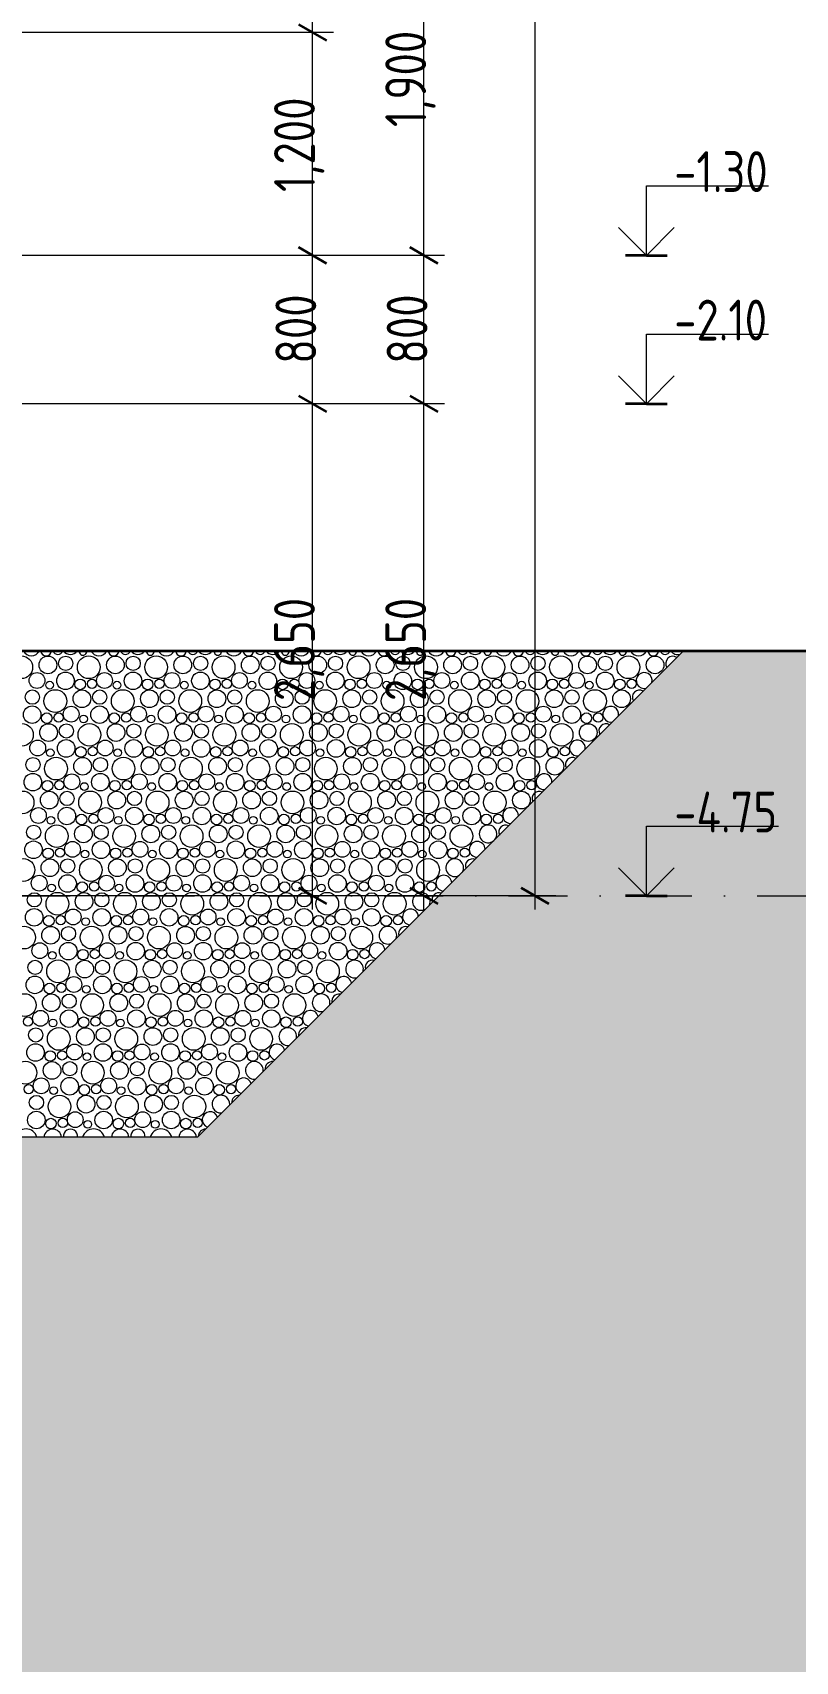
# Model space of a CAD drawing. Header units: millimetres. Extents: x 18162 to 7085488, y 72188 to 247925.
# Drawn here: x 3685139 to 3689252, y 86243 to 95018 of the extents above; entities that cross this region are included whole.
import ezdxf

# ---------------------------------------------------------------- set-up
doc = ezdxf.new("R2010")
doc.units = ezdxf.units.MM
doc.header["$MEASUREMENT"] = 0
doc.linetypes.add('Dot & Dashed', pattern=[670.277762, 317.5, -176.388889, 0, -176.388874])
doc.layers.add('Drawing & Figure', color=7, linetype='Continuous')
doc.styles.add('GENERATED_STYLE_3', font='', dxfattribs={"width": 0.8})
doc.styles.get('GENERATED_STYLE_3').set_extended_font_data('ISOCPEUR MON')
doc.dimstyles.new('GENERATED_STYLE__6', dxfattribs={"dimtxt": 220.000005, "dimasz": 114, "dimexe": 0.18, "dimexo": 4757.093334, "dimgap": 0, "dimtad": 1, "dimdec": 0, "dimzin": 0, "dimdsep": 46, "dimtxsty": 'GENERATED_STYLE_3', "dimblk": 'ARROWHEAD_2', "dimblk1": 'ARROWHEAD_2', "dimblk2": 'ARROWHEAD_2', "dimcen": 0.09, "dimclrd": 13, "dimclre": 13, "dimclrt": 13, "dimadec": 0, "dimazin": 0, "dimtfac": 1, "dimtdec": 4, "dimtmove": 0, "dimatfit": 3, "dimfxl": 1, "dimtolj": 1, "dimtzin": 0, "dimarcsym": 0})
doc.dimstyles.new('GENERATED_STYLE__7', dxfattribs={"dimtxt": 220.000005, "dimasz": 114, "dimexe": 0.18, "dimexo": 342.629951, "dimgap": 0, "dimtad": 1, "dimdec": 0, "dimzin": 0, "dimdsep": 46, "dimtxsty": 'GENERATED_STYLE_3', "dimblk": 'ARROWHEAD_2', "dimblk1": 'ARROWHEAD_2', "dimblk2": 'ARROWHEAD_2', "dimcen": 0.09, "dimclrd": 13, "dimclre": 13, "dimclrt": 13, "dimadec": 0, "dimazin": 0, "dimtfac": 1, "dimtdec": 4, "dimtmove": 0, "dimatfit": 3, "dimfxl": 1, "dimtolj": 1, "dimtzin": 0, "dimarcsym": 0})
doc.dimstyles.new('GENERATED_STYLE__8', dxfattribs={"dimtxt": 220.000005, "dimasz": 114, "dimexe": 0.18, "dimexo": 862.629951, "dimgap": 0, "dimtad": 1, "dimdec": 0, "dimzin": 0, "dimdsep": 46, "dimtxsty": 'GENERATED_STYLE_3', "dimblk": 'ARROWHEAD_2', "dimblk1": 'ARROWHEAD_2', "dimblk2": 'ARROWHEAD_2', "dimcen": 0.09, "dimclrd": 13, "dimclre": 13, "dimclrt": 13, "dimadec": 0, "dimazin": 0, "dimtfac": 1, "dimtdec": 4, "dimtmove": 0, "dimatfit": 3, "dimfxl": 1, "dimtolj": 1, "dimtzin": 0, "dimarcsym": 0})
doc.dimstyles.new('GENERATED_STYLE__9', dxfattribs={"dimtxt": 220.000005, "dimasz": 114, "dimexe": 0.18, "dimexo": 312.629951, "dimgap": 0, "dimtad": 1, "dimdec": 0, "dimzin": 0, "dimdsep": 46, "dimtxsty": 'GENERATED_STYLE_3', "dimblk": 'ARROWHEAD_2', "dimblk1": 'ARROWHEAD_2', "dimblk2": 'ARROWHEAD_2', "dimcen": 0.09, "dimclrd": 13, "dimclre": 13, "dimclrt": 13, "dimadec": 0, "dimazin": 0, "dimtfac": 1, "dimtdec": 4, "dimtmove": 0, "dimatfit": 3, "dimfxl": 1, "dimtolj": 1, "dimtzin": 0, "dimarcsym": 0})

# ---------------------------------------------------------------- blocks, each defined once
blk = doc.blocks.new('*X769', base_point=(3761974.7, 95118))
at = {"color": 254, "linetype": 'Continuous', "lineweight": 13}
for centre, radius in [((3685078.2, 91598.9), 61.2), ((3685221.8, 91611.3), 47.7), ((3685317.8, 91620.1), 38.4), ((3685441.9, 91598.9), 61.2), ((3685585.5, 91611.3), 47.7), ((3685681.5, 91620.1), 38.4), ((3685805.6, 91598.9), 61.2), ((3685949.2, 91611.3), 47.7), ((3686045.2, 91620.1), 38.4), ((3686169.3, 91598.9), 61.2), ((3686312.9, 91611.3), 47.7), ((3686408.9, 91620.1), 38.4), ((3686533.1, 91598.9), 61.2), ((3686676.6, 91611.3), 47.7), ((3686772.7, 91620.1), 38.4), ((3686896.8, 91598.9), 61.2), ((3687040.3, 91611.3), 47.7), ((3687136.4, 91620.1), 38.4), ((3687260.5, 91598.9), 61.2), ((3687404, 91611.3), 47.7), ((3687500.1, 91620.1), 38.4), ((3687624.2, 91598.9), 61.2), ((3687767.7, 91611.3), 47.7), ((3687863.8, 91620.1), 38.4), ((3687987.9, 91598.9), 61.2), ((3688131.5, 91611.3), 47.7), ((3688227.5, 91620.1), 38.4), ((3688351.6, 91598.9), 61.2), ((3688495.2, 91611.3), 47.7), ((3685163.3, 91527.9), 42.6), ((3685230.7, 91502.5), 20.7), ((3685316.8, 91525.8), 47.3), ((3685395.8, 91506.7), 28.6), ((3685459.7, 91510.2), 25.1), ((3685527, 91527.9), 42.6), ((3685594.4, 91502.5), 20.7), ((3685680.5, 91525.8), 47.3), ((3685759.5, 91506.7), 28.6), ((3685823.4, 91510.2), 25.1), ((3685890.7, 91527.9), 42.6), ((3685958.1, 91502.5), 20.7), ((3686044.2, 91525.8), 47.3), ((3686123.3, 91506.7), 28.6), ((3686187.1, 91510.2), 25.1), ((3686254.5, 91527.9), 42.6), ((3686321.8, 91502.5), 20.7), ((3686407.9, 91525.8), 47.3), ((3686487, 91506.7), 28.6), ((3686550.8, 91510.2), 25.1), ((3686618.2, 91527.9), 42.6), ((3686685.5, 91502.5), 20.7), ((3686771.6, 91525.8), 47.3), ((3686850.7, 91506.7), 28.6), ((3686914.5, 91510.2), 25.1), ((3686981.9, 91527.9), 42.6), ((3687049.2, 91502.5), 20.7), ((3687135.3, 91525.8), 47.3), ((3687214.4, 91506.7), 28.6), ((3687278.2, 91510.2), 25.1), ((3687345.6, 91527.9), 42.6), ((3687412.9, 91502.5), 20.7), ((3687499.1, 91525.8), 47.3), ((3687578.1, 91506.7), 28.6), ((3687641.9, 91510.2), 25.1), ((3687709.3, 91527.9), 42.6), ((3687776.7, 91502.5), 20.7), ((3687862.8, 91525.8), 47.3), ((3687941.8, 91506.7), 28.6), ((3688005.6, 91510.2), 25.1), ((3688073, 91527.9), 42.6), ((3688140.4, 91502.5), 20.7), ((3688226.5, 91525.8), 47.3), ((3688305.5, 91506.7), 28.6), ((3688369.3, 91510.2), 25.1), ((3685137.8, 91438.1), 38.4), ((3685261.9, 91416.9), 61.2), ((3685405.5, 91429.3), 47.7), ((3685501.5, 91438.1), 38.4), ((3685625.6, 91416.9), 61.2), ((3685769.2, 91429.3), 47.7), ((3685865.2, 91438.1), 38.4), ((3685989.3, 91416.9), 61.2), ((3686132.9, 91429.3), 47.7), ((3686228.9, 91438.1), 38.4), ((3686353.1, 91416.9), 61.2), ((3686496.6, 91429.3), 47.7), ((3686592.7, 91438.1), 38.4), ((3686716.8, 91416.9), 61.2), ((3686860.3, 91429.3), 47.7), ((3686956.4, 91438.1), 38.4), ((3687080.5, 91416.9), 61.2), ((3687224, 91429.3), 47.7), ((3687320.1, 91438.1), 38.4), ((3687444.2, 91416.9), 61.2), ((3687587.7, 91429.3), 47.7), ((3687683.8, 91438.1), 38.4), ((3687807.9, 91416.9), 61.2), ((3687951.5, 91429.3), 47.7), ((3688047.5, 91438.1), 38.4), ((3688171.6, 91416.9), 61.2), ((3688315.2, 91429.3), 47.7), ((3685136.8, 91343.8), 47.3), ((3685215.8, 91324.7), 28.6), ((3685279.7, 91328.2), 25.1), ((3685347, 91346), 42.6), ((3685500.5, 91343.8), 47.3), ((3685579.5, 91324.7), 28.6), ((3685643.4, 91328.2), 25.1), ((3685710.7, 91346), 42.6), ((3685864.2, 91343.8), 47.3), ((3685943.3, 91324.7), 28.6), ((3686007.1, 91328.2), 25.1), ((3686074.5, 91346), 42.6), ((3686227.9, 91343.8), 47.3), ((3686307, 91324.7), 28.6), ((3686370.8, 91328.2), 25.1), ((3686438.2, 91346), 42.6), ((3686591.6, 91343.8), 47.3), ((3686670.7, 91324.7), 28.6), ((3686734.5, 91328.2), 25.1), ((3686801.9, 91346), 42.6), ((3686955.3, 91343.8), 47.3), ((3687034.4, 91324.7), 28.6), ((3687098.2, 91328.2), 25.1), ((3687165.6, 91346), 42.6), ((3687319.1, 91343.8), 47.3), ((3687398.1, 91324.7), 28.6), ((3687461.9, 91328.2), 25.1), ((3687529.3, 91346), 42.6), ((3687682.8, 91343.8), 47.3), ((3687761.8, 91324.7), 28.6), ((3687825.6, 91328.2), 25.1), ((3687893, 91346), 42.6), ((3688046.5, 91343.8), 47.3), ((3688125.5, 91324.7), 28.6), ((3688189.3, 91328.2), 25.1), ((3685081.9, 91234.9), 61.2), ((3685225.5, 91247.3), 47.7), ((3685321.5, 91256.1), 38.4), ((3685445.6, 91234.9), 61.2), ((3685414.4, 91320.5), 20.7), ((3685589.2, 91247.3), 47.7), ((3685685.2, 91256.1), 38.4), ((3685809.3, 91234.9), 61.2), ((3685778.1, 91320.5), 20.7), ((3685952.9, 91247.3), 47.7), ((3686048.9, 91256.1), 38.4), ((3686173.1, 91234.9), 61.2), ((3686141.8, 91320.5), 20.7), ((3686316.6, 91247.3), 47.7), ((3686412.7, 91256.1), 38.4), ((3686536.8, 91234.9), 61.2), ((3686505.5, 91320.5), 20.7), ((3686680.3, 91247.3), 47.7), ((3686776.4, 91256.1), 38.4), ((3686900.5, 91234.9), 61.2), ((3686869.2, 91320.5), 20.7), ((3687044, 91247.3), 47.7), ((3687140.1, 91256.1), 38.4), ((3687264.2, 91234.9), 61.2), ((3687232.9, 91320.5), 20.7), ((3687407.7, 91247.3), 47.7), ((3687503.8, 91256.1), 38.4), ((3687627.9, 91234.9), 61.2), ((3687596.7, 91320.5), 20.7), ((3687771.5, 91247.3), 47.7), ((3687867.5, 91256.1), 38.4), ((3687991.6, 91234.9), 61.2), ((3687960.4, 91320.5), 20.7), ((3688135.2, 91247.3), 47.7), ((3685167, 91164), 42.6), ((3685320.5, 91161.8), 47.3), ((3685399.5, 91142.7), 28.6), ((3685463.4, 91146.2), 25.1), ((3685530.7, 91164), 42.6), ((3685684.2, 91161.8), 47.3), ((3685763.3, 91142.7), 28.6), ((3685827.1, 91146.2), 25.1), ((3685894.5, 91164), 42.6), ((3686047.9, 91161.8), 47.3), ((3686127, 91142.7), 28.6), ((3686190.8, 91146.2), 25.1), ((3686258.2, 91164), 42.6), ((3686411.6, 91161.8), 47.3), ((3686490.7, 91142.7), 28.6), ((3686554.5, 91146.2), 25.1), ((3686621.9, 91164), 42.6), ((3686775.3, 91161.8), 47.3), ((3686854.4, 91142.7), 28.6), ((3686918.2, 91146.2), 25.1), ((3686985.6, 91164), 42.6), ((3687139.1, 91161.8), 47.3), ((3687218.1, 91142.7), 28.6), ((3687281.9, 91146.2), 25.1), ((3687349.3, 91164), 42.6), ((3687502.8, 91161.8), 47.3), ((3687581.8, 91142.7), 28.6), ((3687645.6, 91146.2), 25.1), ((3687713, 91164), 42.6), ((3687866.5, 91161.8), 47.3), ((3687945.5, 91142.7), 28.6), ((3688009.3, 91146.2), 25.1), ((3685141.5, 91074.2), 38.4), ((3685265.6, 91052.9), 61.2), ((3685234.4, 91138.5), 20.7), ((3685409.2, 91065.3), 47.7), ((3685505.2, 91074.2), 38.4), ((3685629.3, 91052.9), 61.2), ((3685598.1, 91138.5), 20.7), ((3685772.9, 91065.3), 47.7), ((3685868.9, 91074.2), 38.4), ((3685993.1, 91052.9), 61.2), ((3685961.8, 91138.5), 20.7), ((3686136.6, 91065.3), 47.7), ((3686232.7, 91074.2), 38.4), ((3686356.8, 91052.9), 61.2), ((3686325.5, 91138.5), 20.7), ((3686500.3, 91065.3), 47.7), ((3686596.4, 91074.2), 38.4), ((3686720.5, 91052.9), 61.2), ((3686689.2, 91138.5), 20.7), ((3686864, 91065.3), 47.7), ((3686960.1, 91074.2), 38.4), ((3687084.2, 91052.9), 61.2), ((3687052.9, 91138.5), 20.7), ((3687227.7, 91065.3), 47.7), ((3687323.8, 91074.2), 38.4), ((3687447.9, 91052.9), 61.2), ((3687416.7, 91138.5), 20.7), ((3687591.5, 91065.3), 47.7), ((3687687.5, 91074.2), 38.4), ((3687811.6, 91052.9), 61.2), ((3687780.4, 91138.5), 20.7), ((3687955.2, 91065.3), 47.7), ((3685140.5, 90979.8), 47.3), ((3685350.7, 90982), 42.6), ((3685504.2, 90979.8), 47.3), ((3685714.5, 90982), 42.6), ((3685867.9, 90979.8), 47.3), ((3686078.2, 90982), 42.6), ((3686231.6, 90979.8), 47.3), ((3686441.9, 90982), 42.6), ((3686595.3, 90979.8), 47.3), ((3686805.6, 90982), 42.6), ((3686959.1, 90979.8), 47.3), ((3687169.3, 90982), 42.6), ((3687322.8, 90979.8), 47.3), ((3687533, 90982), 42.6), ((3687686.5, 90979.8), 47.3), ((3685085.6, 90870.9), 61.2), ((3685229.2, 90883.3), 47.7), ((3685219.5, 90960.7), 28.6), ((3685283.4, 90964.2), 25.1), ((3685325.2, 90892.2), 38.4), ((3685449.3, 90870.9), 61.2), ((3685418.1, 90956.5), 20.7), ((3685592.9, 90883.3), 47.7), ((3685583.3, 90960.7), 28.6), ((3685647.1, 90964.2), 25.1), ((3685688.9, 90892.2), 38.4), ((3685813.1, 90870.9), 61.2), ((3685781.8, 90956.5), 20.7), ((3685956.6, 90883.3), 47.7), ((3685947, 90960.7), 28.6), ((3686010.8, 90964.2), 25.1), ((3686052.7, 90892.2), 38.4), ((3686176.8, 90870.9), 61.2), ((3686145.5, 90956.5), 20.7), ((3686320.3, 90883.3), 47.7), ((3686310.7, 90960.7), 28.6), ((3686374.5, 90964.2), 25.1), ((3686416.4, 90892.2), 38.4), ((3686540.5, 90870.9), 61.2), ((3686509.2, 90956.5), 20.7), ((3686684, 90883.3), 47.7), ((3686674.4, 90960.7), 28.6), ((3686738.2, 90964.2), 25.1), ((3686780.1, 90892.2), 38.4), ((3686904.2, 90870.9), 61.2), ((3686872.9, 90956.5), 20.7), ((3687047.7, 90883.3), 47.7), ((3687038.1, 90960.7), 28.6), ((3687101.9, 90964.2), 25.1), ((3687143.8, 90892.2), 38.4), ((3687267.9, 90870.9), 61.2), ((3687236.7, 90956.5), 20.7), ((3687411.5, 90883.3), 47.7), ((3687401.8, 90960.7), 28.6), ((3687465.6, 90964.2), 25.1), ((3687507.5, 90892.2), 38.4), ((3687631.6, 90870.9), 61.2), ((3687600.4, 90956.5), 20.7), ((3687775.2, 90883.3), 47.7), ((3687765.5, 90960.7), 28.6), ((3687829.3, 90964.2), 25.1), ((3685170.7, 90800), 42.6), ((3685324.2, 90797.8), 47.3), ((3685534.5, 90800), 42.6), ((3685687.9, 90797.8), 47.3), ((3685898.2, 90800), 42.6), ((3686051.6, 90797.8), 47.3), ((3686261.9, 90800), 42.6), ((3686415.3, 90797.8), 47.3), ((3686625.6, 90800), 42.6), ((3686779.1, 90797.8), 47.3), ((3686989.3, 90800), 42.6), ((3687142.8, 90797.8), 47.3), ((3687353, 90800), 42.6), ((3687506.5, 90797.8), 47.3), ((3685145.2, 90710.2), 38.4), ((3685269.3, 90688.9), 61.2), ((3685238.1, 90774.5), 20.7), ((3685412.9, 90701.3), 47.7), ((3685403.3, 90778.7), 28.6), ((3685467.1, 90782.2), 25.1), ((3685508.9, 90710.2), 38.4), ((3685633.1, 90688.9), 61.2), ((3685601.8, 90774.5), 20.7), ((3685776.6, 90701.3), 47.7), ((3685767, 90778.7), 28.6), ((3685830.8, 90782.2), 25.1), ((3685872.7, 90710.2), 38.4), ((3685996.8, 90688.9), 61.2), ((3685965.5, 90774.5), 20.7), ((3686140.3, 90701.3), 47.7), ((3686130.7, 90778.7), 28.6), ((3686194.5, 90782.2), 25.1), ((3686236.4, 90710.2), 38.4), ((3686360.5, 90688.9), 61.2), ((3686329.2, 90774.5), 20.7), ((3686504, 90701.3), 47.7), ((3686494.4, 90778.7), 28.6), ((3686558.2, 90782.2), 25.1), ((3686600.1, 90710.2), 38.4), ((3686724.2, 90688.9), 61.2), ((3686692.9, 90774.5), 20.7), ((3686867.7, 90701.3), 47.7), ((3686858.1, 90778.7), 28.6), ((3686921.9, 90782.2), 25.1), ((3686963.8, 90710.2), 38.4), ((3687087.9, 90688.9), 61.2), ((3687056.7, 90774.5), 20.7), ((3687231.5, 90701.3), 47.7), ((3687221.8, 90778.7), 28.6), ((3687285.6, 90782.2), 25.1), ((3687327.5, 90710.2), 38.4), ((3687451.6, 90688.9), 61.2), ((3687420.4, 90774.5), 20.7), ((3687585.5, 90778.7), 28.6), ((3687649.3, 90782.2), 25.1), ((3685144.2, 90615.8), 47.3), ((3685354.5, 90618), 42.6), ((3685507.9, 90615.8), 47.3), ((3685718.2, 90618), 42.6), ((3685871.6, 90615.8), 47.3), ((3686081.9, 90618), 42.6), ((3686235.3, 90615.8), 47.3), ((3686445.6, 90618), 42.6), ((3686599.1, 90615.8), 47.3), ((3686809.3, 90618), 42.6), ((3686962.8, 90615.8), 47.3), ((3687173, 90618), 42.6), ((3687326.5, 90615.8), 47.3), ((3685089.3, 90506.9), 61.2), ((3685232.9, 90519.3), 47.7), ((3685223.3, 90596.7), 28.6), ((3685287.1, 90600.2), 25.1), ((3685328.9, 90528.2), 38.4), ((3685453.1, 90506.9), 61.2), ((3685421.8, 90592.5), 20.7), ((3685596.6, 90519.3), 47.7), ((3685587, 90596.7), 28.6), ((3685650.8, 90600.2), 25.1), ((3685692.7, 90528.2), 38.4), ((3685816.8, 90506.9), 61.2), ((3685785.5, 90592.5), 20.7), ((3685960.3, 90519.3), 47.7), ((3685950.7, 90596.7), 28.6), ((3686014.5, 90600.2), 25.1), ((3686056.4, 90528.2), 38.4), ((3686180.5, 90506.9), 61.2), ((3686149.2, 90592.5), 20.7), ((3686324, 90519.3), 47.7), ((3686314.4, 90596.7), 28.6), ((3686378.2, 90600.2), 25.1), ((3686420.1, 90528.2), 38.4), ((3686544.2, 90506.9), 61.2), ((3686512.9, 90592.5), 20.7), ((3686687.7, 90519.3), 47.7), ((3686678.1, 90596.7), 28.6), ((3686741.9, 90600.2), 25.1), ((3686783.8, 90528.2), 38.4), ((3686907.9, 90506.9), 61.2), ((3686876.7, 90592.5), 20.7), ((3687051.5, 90519.3), 47.7), ((3687041.8, 90596.7), 28.6), ((3687105.6, 90600.2), 25.1), ((3687147.5, 90528.2), 38.4), ((3687271.6, 90506.9), 61.2), ((3687240.4, 90592.5), 20.7), ((3687405.5, 90596.7), 28.6), ((3687469.3, 90600.2), 25.1), ((3685174.5, 90436), 42.6), ((3685327.9, 90433.8), 47.3), ((3685538.2, 90436), 42.6), ((3685691.6, 90433.8), 47.3), ((3685901.9, 90436), 42.6), ((3686055.3, 90433.8), 47.3), ((3686265.6, 90436), 42.6), ((3686419.1, 90433.8), 47.3), ((3686629.3, 90436), 42.6), ((3686782.8, 90433.8), 47.3), ((3686993, 90436), 42.6), ((3687146.5, 90433.8), 47.3), ((3685148.9, 90346.2), 38.4), ((3685273.1, 90324.9), 61.2), ((3685241.8, 90410.5), 20.7), ((3685416.6, 90337.3), 47.7), ((3685407, 90414.7), 28.6), ((3685470.8, 90418.2), 25.1), ((3685512.7, 90346.2), 38.4), ((3685636.8, 90324.9), 61.2), ((3685605.5, 90410.5), 20.7), ((3685780.3, 90337.3), 47.7), ((3685770.7, 90414.7), 28.6), ((3685834.5, 90418.2), 25.1), ((3685876.4, 90346.2), 38.4), ((3686000.5, 90324.9), 61.2), ((3685969.2, 90410.5), 20.7), ((3686144, 90337.3), 47.7), ((3686134.4, 90414.7), 28.6), ((3686198.2, 90418.2), 25.1), ((3686240.1, 90346.2), 38.4), ((3686364.2, 90324.9), 61.2), ((3686332.9, 90410.5), 20.7), ((3686507.7, 90337.3), 47.7), ((3686498.1, 90414.7), 28.6), ((3686561.9, 90418.2), 25.1), ((3686603.8, 90346.2), 38.4), ((3686727.9, 90324.9), 61.2), ((3686696.7, 90410.5), 20.7), ((3686871.5, 90337.3), 47.7), ((3686861.8, 90414.7), 28.6), ((3686925.6, 90418.2), 25.1), ((3686967.5, 90346.2), 38.4), ((3687091.6, 90324.9), 61.2), ((3687060.4, 90410.5), 20.7), ((3687225.5, 90414.7), 28.6), ((3687289.3, 90418.2), 25.1), ((3685147.9, 90251.8), 47.3), ((3685358.2, 90254), 42.6), ((3685511.6, 90251.8), 47.3), ((3685721.9, 90254), 42.6), ((3685875.3, 90251.8), 47.3), ((3686085.6, 90254), 42.6), ((3686239.1, 90251.8), 47.3), ((3686449.3, 90254), 42.6), ((3686602.8, 90251.8), 47.3), ((3686813, 90254), 42.6), ((3686966.5, 90251.8), 47.3), ((3685093.1, 90142.9), 61.2), ((3685227, 90232.7), 28.6), ((3685290.8, 90236.2), 25.1), ((3685456.8, 90142.9), 61.2), ((3685425.5, 90228.6), 20.7), ((3685590.7, 90232.7), 28.6), ((3685654.5, 90236.2), 25.1), ((3685820.5, 90142.9), 61.2), ((3685789.2, 90228.6), 20.7), ((3685954.4, 90232.7), 28.6), ((3686018.2, 90236.2), 25.1), ((3686184.2, 90142.9), 61.2), ((3686152.9, 90228.6), 20.7), ((3686318.1, 90232.7), 28.6), ((3686381.9, 90236.2), 25.1), ((3686547.9, 90142.9), 61.2), ((3686516.7, 90228.6), 20.7), ((3686681.8, 90232.7), 28.6), ((3686745.6, 90236.2), 25.1), ((3686911.6, 90142.9), 61.2), ((3686880.4, 90228.6), 20.7), ((3687045.5, 90232.7), 28.6), ((3687109.3, 90236.2), 25.1), ((3685236.6, 90155.4), 47.7), ((3685331.6, 90069.8), 47.3), ((3685332.7, 90164.2), 38.4), ((3685600.3, 90155.4), 47.7), ((3685695.3, 90069.8), 47.3), ((3685696.4, 90164.2), 38.4), ((3685964, 90155.4), 47.7), ((3686059.1, 90069.8), 47.3), ((3686060.1, 90164.2), 38.4), ((3686327.7, 90155.4), 47.7), ((3686422.8, 90069.8), 47.3), ((3686423.8, 90164.2), 38.4), ((3686691.5, 90155.4), 47.7), ((3686786.5, 90069.8), 47.3), ((3686787.5, 90164.2), 38.4), ((3685178.2, 90072), 42.6), ((3685245.5, 90046.6), 20.7), ((3685410.7, 90050.7), 28.6), ((3685474.5, 90054.2), 25.1), ((3685541.9, 90072), 42.6), ((3685609.2, 90046.6), 20.7), ((3685774.4, 90050.7), 28.6), ((3685838.2, 90054.2), 25.1), ((3685905.6, 90072), 42.6), ((3685972.9, 90046.6), 20.7), ((3686138.1, 90050.7), 28.6), ((3686201.9, 90054.2), 25.1), ((3686269.3, 90072), 42.6), ((3686336.7, 90046.6), 20.7), ((3686501.8, 90050.7), 28.6), ((3686565.6, 90054.2), 25.1), ((3686633, 90072), 42.6), ((3686700.4, 90046.6), 20.7), ((3686865.5, 90050.7), 28.6), ((3686929.3, 90054.2), 25.1), ((3685152.7, 89982.2), 38.4), ((3685276.8, 89960.9), 61.2), ((3685420.3, 89973.4), 47.7), ((3685516.4, 89982.2), 38.4), ((3685640.5, 89960.9), 61.2), ((3685784, 89973.4), 47.7), ((3685880.1, 89982.2), 38.4), ((3686004.2, 89960.9), 61.2), ((3686147.7, 89973.4), 47.7), ((3686243.8, 89982.2), 38.4), ((3686367.9, 89960.9), 61.2), ((3686511.5, 89973.4), 47.7), ((3686607.5, 89982.2), 38.4), ((3686731.6, 89960.9), 61.2), ((3685151.6, 89887.8), 47.3), ((3685230.7, 89868.7), 28.6), ((3685294.5, 89872.3), 25.1), ((3685361.9, 89890), 42.6), ((3685429.2, 89864.6), 20.7), ((3685515.3, 89887.8), 47.3), ((3685594.4, 89868.7), 28.6), ((3685658.2, 89872.3), 25.1), ((3685725.6, 89890), 42.6), ((3685792.9, 89864.6), 20.7), ((3685879.1, 89887.8), 47.3), ((3685958.1, 89868.7), 28.6), ((3686021.9, 89872.3), 25.1), ((3686089.3, 89890), 42.6), ((3686156.7, 89864.6), 20.7), ((3686242.8, 89887.8), 47.3), ((3686321.8, 89868.7), 28.6), ((3686385.6, 89872.3), 25.1), ((3686453, 89890), 42.6), ((3686520.4, 89864.6), 20.7), ((3686606.5, 89887.8), 47.3), ((3686685.5, 89868.7), 28.6), ((3686749.3, 89872.3), 25.1), ((3685096.8, 89778.9), 61.2), ((3685240.3, 89791.4), 47.7), ((3685336.4, 89800.2), 38.4), ((3685460.5, 89778.9), 61.2), ((3685604, 89791.4), 47.7), ((3685700.1, 89800.2), 38.4), ((3685824.2, 89778.9), 61.2), ((3685967.7, 89791.4), 47.7), ((3686063.8, 89800.2), 38.4), ((3686187.9, 89778.9), 61.2), ((3686331.5, 89791.4), 47.7), ((3686427.5, 89800.2), 38.4), ((3686551.6, 89778.9), 61.2), ((3685114.5, 89690.3), 25.1), ((3685181.9, 89708), 42.6), ((3685249.2, 89682.6), 20.7), ((3685335.3, 89705.8), 47.3), ((3685414.4, 89686.7), 28.6), ((3685478.2, 89690.3), 25.1), ((3685545.6, 89708), 42.6), ((3685612.9, 89682.6), 20.7), ((3685699.1, 89705.8), 47.3), ((3685778.1, 89686.7), 28.6), ((3685841.9, 89690.3), 25.1), ((3685909.3, 89708), 42.6), ((3685976.7, 89682.6), 20.7), ((3686062.8, 89705.8), 47.3), ((3686141.8, 89686.7), 28.6), ((3686205.6, 89690.3), 25.1), ((3686273, 89708), 42.6), ((3686340.4, 89682.6), 20.7), ((3686426.5, 89705.8), 47.3), ((3686505.5, 89686.7), 28.6), ((3686569.3, 89690.3), 25.1), ((3685156.4, 89618.2), 38.4), ((3685280.5, 89596.9), 61.2), ((3685424, 89609.4), 47.7), ((3685520.1, 89618.2), 38.4), ((3685644.2, 89596.9), 61.2), ((3685787.7, 89609.4), 47.7), ((3685883.8, 89618.2), 38.4), ((3686007.9, 89596.9), 61.2), ((3686151.5, 89609.4), 47.7), ((3686247.5, 89618.2), 38.4), ((3686371.6, 89596.9), 61.2), ((3685155.3, 89523.8), 47.3), ((3685234.4, 89504.7), 28.6), ((3685298.2, 89508.3), 25.1), ((3685365.6, 89526), 42.6), ((3685432.9, 89500.6), 20.7), ((3685519.1, 89523.8), 47.3), ((3685598.1, 89504.7), 28.6), ((3685661.9, 89508.3), 25.1), ((3685729.3, 89526), 42.6), ((3685796.7, 89500.6), 20.7), ((3685882.8, 89523.8), 47.3), ((3685961.8, 89504.7), 28.6), ((3686025.6, 89508.3), 25.1), ((3686093, 89526), 42.6), ((3686160.4, 89500.6), 20.7), ((3686246.5, 89523.8), 47.3), ((3686325.5, 89504.7), 28.6), ((3686389.3, 89508.3), 25.1), ((3685100.5, 89414.9), 61.2), ((3685244, 89427.4), 47.7), ((3685340.1, 89436.2), 38.4), ((3685464.2, 89414.9), 61.2), ((3685607.7, 89427.4), 47.7), ((3685703.8, 89436.2), 38.4), ((3685827.9, 89414.9), 61.2), ((3685971.5, 89427.4), 47.7), ((3686067.5, 89436.2), 38.4), ((3686191.6, 89414.9), 61.2), ((3685118.2, 89326.3), 25.1), ((3685185.6, 89344), 42.6), ((3685252.9, 89318.6), 20.7), ((3685339.1, 89341.8), 47.3), ((3685418.1, 89322.7), 28.6), ((3685481.9, 89326.3), 25.1), ((3685549.3, 89344), 42.6), ((3685616.7, 89318.6), 20.7), ((3685702.8, 89341.8), 47.3), ((3685781.8, 89322.7), 28.6), ((3685845.6, 89326.3), 25.1), ((3685913, 89344), 42.6), ((3685980.4, 89318.6), 20.7), ((3686066.5, 89341.8), 47.3), ((3686145.5, 89322.7), 28.6), ((3686209.3, 89326.3), 25.1), ((3685160.1, 89254.2), 38.4), ((3685284.2, 89232.9), 61.2), ((3685427.7, 89245.4), 47.7), ((3685523.8, 89254.2), 38.4), ((3685647.9, 89232.9), 61.2), ((3685791.5, 89245.4), 47.7), ((3685887.5, 89254.2), 38.4), ((3686011.6, 89232.9), 61.2), ((3685159.1, 89159.8), 47.3), ((3685238.1, 89140.7), 28.6), ((3685301.9, 89144.3), 25.1), ((3685369.3, 89162), 42.6), ((3685436.7, 89136.6), 20.7), ((3685522.8, 89159.8), 47.3), ((3685601.8, 89140.7), 28.6), ((3685665.6, 89144.3), 25.1), ((3685733, 89162), 42.6), ((3685800.4, 89136.6), 20.7), ((3685886.5, 89159.8), 47.3), ((3685965.5, 89140.7), 28.6), ((3686029.3, 89144.3), 25.1)]:
    blk.add_circle(centre, radius, dxfattribs=at)
for centre, radius, start, end in [((3685133.1, 91707.8), 47.3, 205.29642, 334.70358), ((3685212.1, 91688.7), 28.6, 182.21946, 357.78054), ((3685276, 91692.2), 25.1, 190.69478, 349.30522), ((3685343.3, 91709.9), 42.6, 211.73687, 328.26313), ((3685410.7, 91684.5), 20.7, 171.55016, 8.44984), ((3685496.8, 91707.8), 47.3, 205.29642, 334.70358), ((3685575.8, 91688.7), 28.6, 182.21946, 357.78054), ((3685639.7, 91692.2), 25.1, 190.69478, 349.30522), ((3685707, 91709.9), 42.6, 211.73687, 328.26313), ((3685774.4, 91684.5), 20.7, 171.55016, 8.44984), ((3685860.5, 91707.8), 47.3, 205.29642, 334.70358), ((3685939.5, 91688.7), 28.6, 182.21946, 357.78054), ((3686003.4, 91692.2), 25.1, 190.69478, 349.30522), ((3686070.7, 91709.9), 42.6, 211.73687, 328.26313), ((3686138.1, 91684.5), 20.7, 171.55016, 8.44984), ((3686224.2, 91707.8), 47.3, 205.29642, 334.70358), ((3686303.3, 91688.7), 28.6, 182.21946, 357.78054), ((3686367.1, 91692.2), 25.1, 190.69478, 349.30522), ((3686434.5, 91709.9), 42.6, 211.73687, 328.26313), ((3686501.8, 91684.5), 20.7, 171.55016, 8.44984), ((3686587.9, 91707.8), 47.3, 205.29642, 334.70358), ((3686667, 91688.7), 28.6, 182.21946, 357.78054), ((3686730.8, 91692.2), 25.1, 190.69478, 349.30522), ((3686798.2, 91709.9), 42.6, 211.73687, 328.26313), ((3686865.5, 91684.5), 20.7, 171.55016, 8.44984), ((3686951.6, 91707.8), 47.3, 205.29642, 334.70358), ((3687030.7, 91688.7), 28.6, 182.21946, 357.78054), ((3687094.5, 91692.2), 25.1, 190.69478, 349.30522), ((3687161.9, 91709.9), 42.6, 211.73687, 328.26313), ((3687229.2, 91684.5), 20.7, 171.55016, 8.44984), ((3687315.3, 91707.8), 47.3, 205.29642, 334.70358), ((3687394.4, 91688.7), 28.6, 182.21946, 357.78054), ((3687458.2, 91692.2), 25.1, 190.69478, 349.30522), ((3687525.6, 91709.9), 42.6, 211.73687, 328.26313), ((3687592.9, 91684.5), 20.7, 171.55016, 8.44984), ((3687679.1, 91707.8), 47.3, 205.29642, 334.70358), ((3687758.1, 91688.7), 28.6, 182.21946, 357.78054), ((3687821.9, 91692.2), 25.1, 190.69478, 349.30522), ((3687889.3, 91709.9), 42.6, 211.73687, 328.26313), ((3687956.7, 91684.5), 20.7, 171.55016, 8.44984), ((3688042.8, 91707.8), 47.3, 205.29642, 334.70358), ((3688121.8, 91688.7), 28.6, 182.21946, 357.78054), ((3688185.6, 91692.2), 25.1, 190.69478, 349.30522), ((3688253, 91709.9), 42.6, 211.73687, 328.26313), ((3688320.4, 91684.5), 20.7, 171.55016, 8.44984), ((3688406.5, 91707.8), 47.3, 205.29642, 334.70358), ((3688485.5, 91688.7), 28.6, 182.21946, 357.78054), ((3688549.3, 91692.2), 25.1, 190.69478, 349.30522), ((3688591.2, 91620.1), 38.4, 55.62718, 214.37282), ((3688616.7, 91709.9), 42.6, 211.73687, 289.45359), ((3688436.7, 91527.9), 42.6, 344.64995, 285.35005), ((3688411.2, 91438.1), 38.4, 57.78064, 212.21936), ((3688256.7, 91346), 42.6, 348.29121, 281.70879), ((3688231.2, 91256.1), 38.4, 59.95264, 210.04736), ((3688076.7, 91164), 42.6, 351.60944, 278.39056), ((3688051.2, 91074.2), 38.4, 62.14686, 207.85314), ((3687896.7, 90982), 42.6, 354.68678, 275.31322), ((3687871.2, 90892.2), 38.4, 64.36733, 205.63267), ((3687716.7, 90800), 42.6, 357.57651, 272.42349), ((3687595.2, 90701.3), 47.7, 319.78324, 310.21676), ((3687691.2, 90710.2), 38.4, 66.6185, 203.3815), ((3687536.7, 90618), 42.6, 0.31551, 269.68449), ((3687415.2, 90519.3), 47.7, 329.77627, 300.22373), ((3687511.2, 90528.2), 38.4, 68.9053, 201.0947), ((3687356.7, 90436), 42.6, 2.93063, 267.06937), ((3687235.2, 90337.3), 47.7, 335.39031, 294.60969), ((3687331.2, 90346.2), 38.4, 71.23332, 198.76668), ((3687176.7, 90254), 42.6, 5.44211, 264.55789), ((3687055.2, 90155.4), 47.7, 339.80337, 290.19663), ((3687151.2, 90164.2), 38.4, 73.60895, 196.39105), ((3686996.7, 90072), 42.6, 7.86571, 262.13429), ((3686875.2, 89973.4), 47.7, 343.57825, 286.42175), ((3686971.2, 89982.2), 38.4, 76.0396, 193.9604), ((3686816.7, 89890), 42.6, 10.21401, 259.78599), ((3686695.2, 89791.4), 47.7, 346.94283, 283.05717), ((3686791.2, 89800.2), 38.4, 78.53401, 191.46599), ((3686636.7, 89708), 42.6, 12.49722, 257.50278), ((3686515.2, 89609.4), 47.7, 350.01636, 279.98364), ((3686611.2, 89618.2), 38.4, 81.10261, 188.89739), ((3686456.7, 89526), 42.6, 14.72386, 255.27614), ((3686335.2, 89427.4), 47.7, 352.87052, 277.12948), ((3686431.2, 89436.2), 38.4, 83.75817, 186.24183), ((3686276.7, 89344), 42.6, 16.90105, 253.09895), ((3686155.2, 89245.4), 47.7, 355.55238, 274.44762), ((3686251.2, 89254.2), 38.4, 86.51653, 183.48347), ((3686096.7, 89162), 42.6, 19.03491, 250.96509), ((3685104.2, 89050.9), 61.2, 16.20966, 163.79034), ((3685247.7, 89063.4), 47.7, 5.56978, 174.43022), ((3685343.8, 89072.2), 38.4, 353.73137, 186.26863), ((3685467.9, 89050.9), 61.2, 16.20966, 163.79034), ((3685611.5, 89063.4), 47.7, 5.56978, 174.43022), ((3685707.5, 89072.2), 38.4, 353.73137, 186.26863), ((3685831.6, 89050.9), 61.2, 16.20966, 163.79034), ((3685975.2, 89063.4), 47.7, 5.56978, 174.43022), ((3686071.2, 89072.2), 38.4, 89.39793, 180.60207)]:
    blk.add_arc(centre, radius, start, end, dxfattribs=at)
blk = doc.blocks.new('*D1117', base_point=(3761974.7, 95118))
at = {"color": 12, "linetype": 'Continuous', "lineweight": 35}
blk.add_line((3686573.8, 90411.3), (3686723.8, 90324.7), dxfattribs=at)
at = {"color": 13, "linetype": 'Continuous', "lineweight": 13}
for p, q in [((3686761.3, 90368), (3683991.7, 90368)), ((3686648.8, 90294.7), (3686648.8, 90368))]:
    blk.add_line(p, q, dxfattribs=at)
blk = doc.blocks.new('ARROWHEAD_2')
at = {"color": 0, "linetype": 'Continuous', "lineweight": 0}
for p, q in [((0, 0), (-1, 0)), ((-0.378, -0.655), (0.378, 0.655))]:
    blk.add_line(p, q, dxfattribs=at)
blk = doc.blocks.new('*D1118', base_point=(3761974.7, 95118))
at = {"color": 13, "linetype": 'Continuous', "lineweight": 13}
for p, q in [((3686648.8, 93018), (3686648.8, 93818)), ((3686761.3, 93018), (3683991.7, 93018)), ((3686648.8, 90368), (3686648.8, 93018)), ((3686761.3, 90368), (3683991.7, 90368))]:
    blk.add_line(p, q, dxfattribs=at)
at = {"color": 12, "linetype": 'Continuous', "lineweight": 35}
for p, q in [((3686573.8, 93061.3), (3686723.8, 92974.7)), ((3686573.8, 90411.3), (3686723.8, 90324.7))]:
    blk.add_line(p, q, dxfattribs=at)
at = {"color": 13, "lineweight": 13, "insert": (3686712.6, 91416.4), "char_height": 220, "attachment_point": 7, "rotation": 90, "style": 'GENERATED_STYLE_3'}
blk.add_mtext('\\A1;{\\pql;\\fISOCPEUR MON|b0|i0|c0|p0;\\W0.800000;2,650}', dxfattribs=at)
blk = doc.blocks.new('*D1119', base_point=(3761974.7, 95118))
at = {"color": 12, "linetype": 'Continuous', "lineweight": 35}
for p, q in [((3686573.8, 93861.3), (3686723.8, 93774.7)), ((3686573.8, 93061.3), (3686723.8, 92974.7))]:
    blk.add_line(p, q, dxfattribs=at)
at = {"color": 13, "linetype": 'Continuous', "lineweight": 13}
blk.add_line((3686648.8, 93018), (3686648.8, 93818), dxfattribs=at)
at = {"color": 13, "lineweight": 13, "insert": (3686668.7, 93233.6), "char_height": 220, "attachment_point": 7, "rotation": 90, "style": 'GENERATED_STYLE_3'}
blk.add_mtext('\\A1;{\\pql;\\fISOCPEUR MON|b0|i0|c0|p0;\\W0.800000;800}', dxfattribs=at)
blk = doc.blocks.new('*D1120', base_point=(3761974.7, 95118))
at = {"color": 13, "linetype": 'Continuous', "lineweight": 13}
for p, q in [((3686648.8, 95018), (3686648.8, 95718)), ((3686761.3, 95018), (3683991.7, 95018)), ((3686648.8, 93818), (3686648.8, 95018)), ((3686761.3, 93818), (3683991.7, 93818)), ((3686648.8, 93018), (3686648.8, 93818))]:
    blk.add_line(p, q, dxfattribs=at)
at = {"color": 12, "linetype": 'Continuous', "lineweight": 35}
for p, q in [((3686573.8, 95061.3), (3686723.8, 94974.7)), ((3686573.8, 93861.3), (3686723.8, 93774.7))]:
    blk.add_line(p, q, dxfattribs=at)
at = {"color": 13, "lineweight": 13, "insert": (3686712.6, 94158.9), "char_height": 220, "attachment_point": 7, "rotation": 90, "style": 'GENERATED_STYLE_3'}
blk.add_mtext('\\A1;{\\pql;\\fISOCPEUR MON|b0|i0|c0|p0;\\W0.800000;1,200}', dxfattribs=at)
blk = doc.blocks.new('*D1121', base_point=(3761974.7, 95118))
at = {"color": 12, "linetype": 'Continuous', "lineweight": 35}
for p, q in [((3686723.8, 95674.7), (3686573.8, 95761.3)), ((3686573.8, 95061.3), (3686723.8, 94974.7))]:
    blk.add_line(p, q, dxfattribs=at)
at = {"color": 13, "linetype": 'Continuous', "lineweight": 13}
for p, q in [((3686648.8, 95718), (3686648.8, 95791.4)), ((3686761.3, 95718), (3683991.7, 95718)), ((3686648.8, 95018), (3686648.8, 95718))]:
    blk.add_line(p, q, dxfattribs=at)
at = {"color": 13, "lineweight": 13, "insert": (3686668.7, 95183.6), "char_height": 220, "attachment_point": 7, "rotation": 90, "style": 'GENERATED_STYLE_3'}
blk.add_mtext('\\A1;{\\pql;\\fISOCPEUR MON|b0|i0|c0|p0;\\W0.800000;700}', dxfattribs=at)
blk = doc.blocks.new('*D1122', base_point=(3761974.7, 95118))
at = {"color": 12, "linetype": 'Continuous', "lineweight": 35}
blk.add_line((3687173.6, 90411.3), (3687323.6, 90324.7), dxfattribs=at)
at = {"color": 13, "linetype": 'Continuous', "lineweight": 13}
for p, q in [((3687361.1, 90368), (3683991.7, 90368)), ((3687248.6, 90294.7), (3687248.6, 90368))]:
    blk.add_line(p, q, dxfattribs=at)
blk = doc.blocks.new('*D1123', base_point=(3761974.7, 95118))
at = {"color": 13, "linetype": 'Continuous', "lineweight": 13}
for p, q in [((3687248.6, 93018), (3687248.6, 93818)), ((3687361.1, 93018), (3683991.7, 93018)), ((3687248.6, 90368), (3687248.6, 93018)), ((3687361.1, 90368), (3683991.7, 90368))]:
    blk.add_line(p, q, dxfattribs=at)
at = {"color": 12, "linetype": 'Continuous', "lineweight": 35}
for p, q in [((3687173.6, 93061.3), (3687323.6, 92974.7)), ((3687173.6, 90411.3), (3687323.6, 90324.7))]:
    blk.add_line(p, q, dxfattribs=at)
at = {"color": 13, "lineweight": 13, "insert": (3687312.4, 91416.4), "char_height": 220, "attachment_point": 7, "rotation": 90, "style": 'GENERATED_STYLE_3'}
blk.add_mtext('\\A1;{\\pql;\\fISOCPEUR MON|b0|i0|c0|p0;\\W0.800000;2,650}', dxfattribs=at)
blk = doc.blocks.new('*D1124', base_point=(3761974.7, 95118))
at = {"color": 12, "linetype": 'Continuous', "lineweight": 35}
for p, q in [((3687173.6, 93861.3), (3687323.6, 93774.7)), ((3687173.6, 93061.3), (3687323.6, 92974.7))]:
    blk.add_line(p, q, dxfattribs=at)
at = {"color": 13, "linetype": 'Continuous', "lineweight": 13}
blk.add_line((3687248.6, 93018), (3687248.6, 93818), dxfattribs=at)
at = {"color": 13, "lineweight": 13, "insert": (3687268.5, 93233.6), "char_height": 220, "attachment_point": 7, "rotation": 90, "style": 'GENERATED_STYLE_3'}
blk.add_mtext('\\A1;{\\pql;\\fISOCPEUR MON|b0|i0|c0|p0;\\W0.800000;800}', dxfattribs=at)
blk = doc.blocks.new('*D1125', base_point=(3761974.7, 95118))
at = {"color": 12, "linetype": 'Continuous', "lineweight": 35}
for p, q in [((3687173.6, 95761.3), (3687323.6, 95674.7)), ((3687173.6, 93861.3), (3687323.6, 93774.7))]:
    blk.add_line(p, q, dxfattribs=at)
at = {"color": 13, "linetype": 'Continuous', "lineweight": 13}
for p, q in [((3687248.6, 93818), (3687248.6, 95718)), ((3687361.1, 93818), (3683991.7, 93818)), ((3687248.6, 93018), (3687248.6, 93818))]:
    blk.add_line(p, q, dxfattribs=at)
at = {"color": 13, "lineweight": 13, "insert": (3687312.4, 94508.9), "char_height": 220, "attachment_point": 7, "rotation": 90, "style": 'GENERATED_STYLE_3'}
blk.add_mtext('\\A1;{\\pql;\\fISOCPEUR MON|b0|i0|c0|p0;\\W0.800000;1,900}', dxfattribs=at)
blk = doc.blocks.new('*D1126', base_point=(3761974.7, 95118))
at = {"color": 13, "linetype": 'Continuous', "lineweight": 13}
for p, q in [((3687248.6, 97418), (3687248.6, 98718)), ((3687361.1, 97418), (3683991.7, 97418)), ((3687248.6, 95718), (3687248.6, 97418)), ((3687361.1, 95718), (3683991.7, 95718)), ((3687248.6, 93818), (3687248.6, 95718))]:
    blk.add_line(p, q, dxfattribs=at)
at = {"color": 12, "linetype": 'Continuous', "lineweight": 35}
for p, q in [((3687173.6, 97461.3), (3687323.6, 97374.7)), ((3687173.6, 95761.3), (3687323.6, 95674.7))]:
    blk.add_line(p, q, dxfattribs=at)
at = {"color": 13, "lineweight": 13, "insert": (3687312.4, 96308.9), "char_height": 220, "attachment_point": 7, "rotation": 90, "style": 'GENERATED_STYLE_3'}
blk.add_mtext('\\A1;{\\pql;\\fISOCPEUR MON|b0|i0|c0|p0;\\W0.800000;1,700}', dxfattribs=at)
blk = doc.blocks.new('*D1249', base_point=(3761974.7, 95118))
at = {"color": 12, "linetype": 'Continuous', "lineweight": 35}
for p, q in [((3687923.3, 145524.7), (3687773.3, 145611.3)), ((3687773.3, 90411.3), (3687923.3, 90324.7))]:
    blk.add_line(p, q, dxfattribs=at)
at = {"color": 13, "linetype": 'Continuous', "lineweight": 13}
for p, q in [((3687848.3, 145568), (3687848.3, 145641.4)), ((3687960.8, 145568), (3684021.7, 145568)), ((3687848.3, 90368), (3687848.3, 145568)), ((3687960.8, 90368), (3683991.7, 90368)), ((3687848.3, 90294.7), (3687848.3, 90368))]:
    blk.add_line(p, q, dxfattribs=at)
at = {"color": 13, "lineweight": 13, "insert": (3687912.1, 117629.9), "char_height": 220, "attachment_point": 7, "rotation": 90, "style": 'GENERATED_STYLE_3'}
blk.add_mtext('\\A1;{\\pql;\\fISOCPEUR MON|b0|i0|c0|p0;\\W0.800000;55,200}', dxfattribs=at)

msp = doc.modelspace()

# ---------------------------------------------------------------- hatches: boundary and pattern name
at = {"linetype": 'Continuous', "lineweight": 13}
h = msp.add_hatch(dxfattribs=at)
h.set_pattern_fill('Earth_0003', color=254, style=0, pattern_type=2)
h.set_pattern_definition([(45, (3761974.73, 95118), (-275.7716, 275.7716), []), (45, (3761882.8, 95209.9), (-551.5433, 551.5433), []), (45, (3761790.9, 95301.85), (-551.5433, 551.5433), []), (135, (3761698.96, 95393.78), (91.92388, 91.92388), [390, -390])])
h.paths.add_polyline_path([(3610592.4, 72524.1), (3664229.1, 72524.1), (3726468.1, 72524.1), (3726468.1, 91687.6), (3688648.6, 91687.6), (3686029.1, 89068), (3684529.1, 89068), (3684429.1, 89068), (3664229.1, 89068), (3664129.1, 89068), (3640232.8, 89068), (3634482.8, 94818), (3610592.4, 94818)])

# ---------------------------------------------------------------- linework, layer by layer
at = {"color": 13, "linetype": 'Continuous', "lineweight": 13}
for p, q in [((3688448.7, 93818), (3688448.7, 94193)), ((3688448.7, 94193), (3689108, 94193)), ((3688448.7, 93818), (3688298.7, 93968)), ((3688598.7, 93968), (3688448.7, 93818)), ((3688448.7, 93018), (3688448.7, 93393)), ((3688448.7, 93393), (3689108, 93393)), ((3688448.7, 93018), (3688298.7, 93168)), ((3688598.7, 93168), (3688448.7, 93018)), ((3688448.7, 90368), (3688448.7, 90743)), ((3688448.7, 90743), (3689160.7, 90743)), ((3688448.7, 90368), (3688298.7, 90518)), ((3688598.7, 90518), (3688448.7, 90368))]:
    msp.add_line(p, q, dxfattribs=at)
at = {"color": 12, "linetype": 'Continuous', "lineweight": 35}
for p, q in [((3688448.7, 93818), (3688336.2, 93818)), ((3688448.7, 93818), (3688561.2, 93818)), ((3688448.7, 93018), (3688336.2, 93018)), ((3688448.7, 93018), (3688561.2, 93018)), ((3688448.7, 90368), (3688336.2, 90368)), ((3688448.7, 90368), (3688561.2, 90368))]:
    msp.add_line(p, q, dxfattribs=at)
at = {"color": 8, "linetype": 'Dot & Dashed', "lineweight": 13}
msp.add_line((3658879.3, 90368), (3689916.5, 90368), dxfattribs=at)
at = {"layer": 'Drawing & Figure', "color": 7, "linetype": 'Continuous', "lineweight": 13}
msp.add_lwpolyline([(3688648.6, 91687.6), (3686029.1, 89068), (3684529.1, 89068), (3640232.8, 89068), (3634482.8, 94818)], dxfattribs=at)
at = {"layer": 'Drawing & Figure', "color": 7, "linetype": 'Continuous', "lineweight": 35}
msp.add_lwpolyline([(3683649.1, 91687.6), (3717521.8, 91687.6)], dxfattribs=at)

# ---------------------------------------------------------------- block references
at = {"color": 254, "linetype": 'Continuous', "lineweight": 13}
msp.add_blockref('*X769', (3761974.7, 95118), dxfattribs=at)

# ---------------------------------------------------------------- texts
at = {"color": 13, "lineweight": 13, "char_height": 220, "attachment_point": 7, "style": 'GENERATED_STYLE_3'}
for s, insert in [('\\A1;{\\pql;\\fISOCPEUR MON|b0|i0|c0|p0;\\W0.800000;-1.30}', (3688598.7, 94159.1)), ('\\A1;{\\pql;\\fISOCPEUR MON|b0|i0|c0|p0;\\W0.800000;-2.10}', (3688598.7, 93359.1)), ('\\A1;{\\pql;\\fISOCPEUR MON|b0|i0|c0|p0;\\W0.800000;-4.75}', (3688598.7, 90709.1))]:
    msp.add_mtext(s, dxfattribs=dict(at, insert=insert))

# ---------------------------------------------------------------- dimensions: what is measured, and where the dimension line sits
at = {"color": 13, "linetype": 'Continuous', "lineweight": 13}
for base, p1, p2, dimstyle, picture, middle in [((3687848.3, 145568), (3683649.1, 90368), (3683679.1, 145568), 'GENERATED_STYLE__7', '*D1249', (3687694.3, 118082.1)), ((3687248.6, 97418), (3683679.1, 95718), (3683679.1, 97418), 'GENERATED_STYLE__9', '*D1126', (3687094.6, 96677.5)), ((3686648.8, 95718), (3683129.1, 95018), (3683679.1, 95718), 'GENERATED_STYLE__9', '*D1121', (3686494.8, 95434.7)), ((3687248.6, 95718), (3683649.1, 93818), (3683679.1, 95718), 'GENERATED_STYLE__9', '*D1125', (3687094.6, 94877.5)), ((3686648.8, 95018), (3683649.1, 93818), (3683129.1, 95018), 'GENERATED_STYLE__8', '*D1120', (3686494.8, 94527.5)), ((3686648.8, 93818), (3683649.1, 93018), (3683649.1, 93818), 'GENERATED_STYLE__7', '*D1119', (3686494.8, 93484.7)), ((3687248.6, 93818), (3683649.1, 93018), (3683649.1, 93818), 'GENERATED_STYLE__7', '*D1124', (3687094.6, 93484.7)), ((3686648.8, 93018), (3692981.9, 90368), (3683649.1, 93018), 'GENERATED_STYLE__7', '*D1118', (3686494.8, 91784.9)), ((3687248.6, 93018), (3692981.9, 90368), (3683649.1, 93018), 'GENERATED_STYLE__7', '*D1123', (3687094.6, 91784.9)), ((3686648.8257448, 90368.0066451), (3683649.0549345, 90368.0066451), (3692981.9290704, 90368.0066451), 'GENERATED_STYLE__6', '*D1117', (3686494.8257426, 90390.2439473)), ((3687248.6276156, 90368.0066451), (3683649.0549345, 90368.0066451), (3692981.9290704, 90368.0066451), 'GENERATED_STYLE__6', '*D1122', (3687094.6276135, 90390.2439473))]:
    dim = msp.add_linear_dim(base=base, p1=p1, p2=p2, angle=90, dimstyle=dimstyle, dxfattribs=at)
    dim.commit()
    dim.dimension.update_dxf_attribs({"geometry": picture, "text_midpoint": middle, "dimtype": 160, "text_rotation": 90})

doc.saveas('drawing.dxf')
